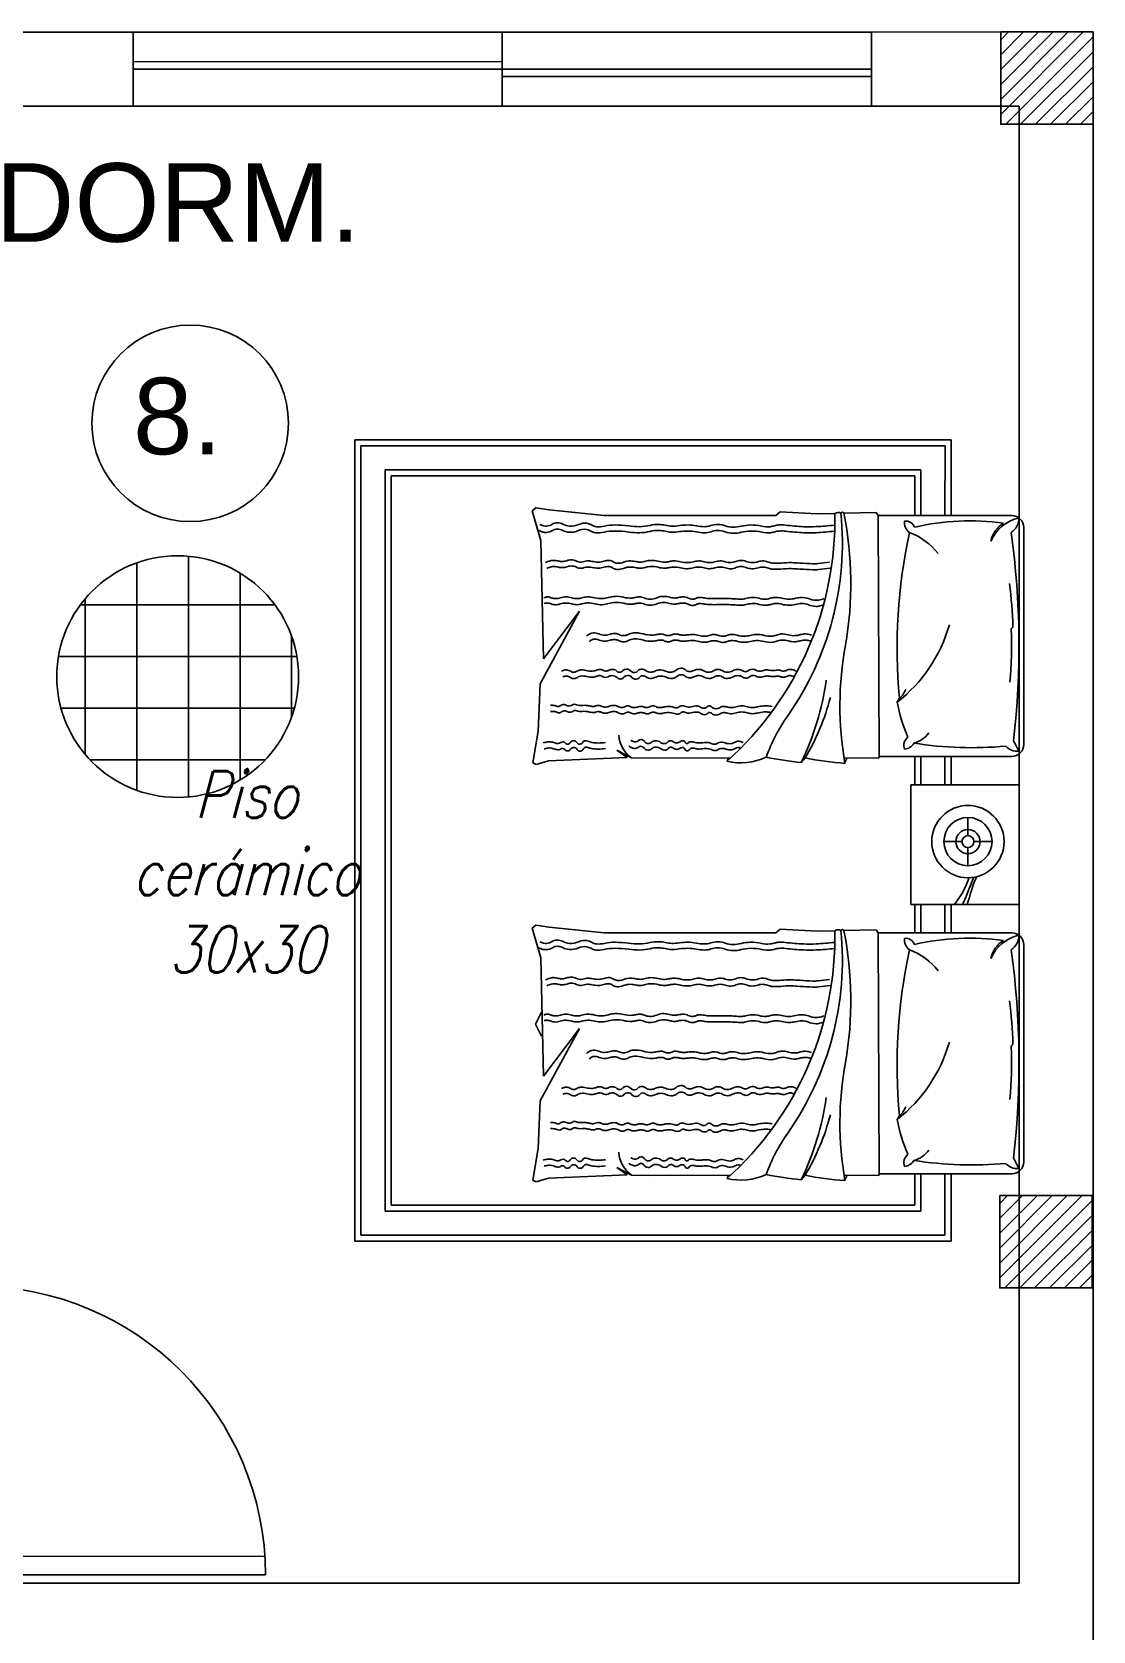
# Model space of a CAD drawing. Header units: millimetres. Extents: x 2444.3 to 2532.4, y 2068.2 to 2109.
# Drawn here: x 2469.774 to 2472.648, y 2094.009 to 2098.34 of the extents above; entities that cross this region are included whole.
import ezdxf

# ---------------------------------------------------------------- set-up
doc = ezdxf.new("R2010")
doc.units = ezdxf.units.MM
doc.linetypes.add('HIDDEN', pattern=[9.525, 6.35, -3.175])
doc.layers.get('0').update_dxf_attribs({"color": 4})
for name, color, linetype in [('artefactos', 7, 'Continuous'), ('columnas', 254, 'Continuous'), ('hº aº', 251, 'Continuous'), ('MOBILIARIO', 7, 'Continuous'), ('MOBILIARIO1', 7, 'Continuous'), ('MOBILIARIO2', 11, 'Continuous'), ('PROYECCION', 9, 'HIDDEN'), ('texto HºAº', 141, 'Continuous')]:
    doc.layers.add(name, color=color, linetype=linetype)
doc.styles.add('ROMANS2', font='Romans.shx', dxfattribs={"width": 0.8, "oblique": 15})
doc.styles.get("Standard").update_dxf_attribs({"font": 'arial.ttf'})

# ---------------------------------------------------------------- blocks, each defined once
blk = doc.blocks.new('CAMA01')
at = {"layer": 'MOBILIARIO1'}
for p, q in [((-0.9, 0), (0, 0)), ((-0.95, -0.05), (-0.95, -0.6044)), ((0.05, -0.05), (0.05, -0.6)), ((-0.95, -0.6044), (-0.9627, -0.613)), ((-0.9627, -0.613), (-0.9596, -0.7468)), ((-0.95, -0.6044), (0.0536, -0.6001)), ((0.0536, -0.6001), (0.057, -0.6031)), ((0.057, -0.6031), (0.0558, -0.7457)), ((-0.9588, -0.7836), (-0.9571, -0.8571)), ((-0.9571, -0.8571), (-0.965, -1.0107)), ((0.0558, -0.9077), (0.0748, -0.9239)), ((-0.965, -1.0107), (-0.95, -1.0287)), ((-0.95, -1.0287), (-0.95, -1.7409)), ((0.0554, -1.2158), (0.0566, -1.5502)), ((0.0566, -1.5502), (0.0556, -1.6277)), ((0.0234, -1.6893), (0.0556, -1.6277)), ((0.0547, -1.6456), (0.0234, -1.6893)), ((0.0684, -1.9721), (0.0547, -1.6456)), ((-0.95, -1.7409), (-0.9735, -1.9697)), ((-0.5524, -1.8433), (-0.2521, -2.0074)), ((-0.3546, -1.9933), (-0.5524, -1.8433)), ((-0.9735, -1.9697), (-0.9818, -2.0248)), ((0.0832, -2.0228), (0.0684, -1.9721)), ((-0.9818, -2.0248), (-0.9693, -2.0402)), ((-0.9693, -2.0402), (-0.8459, -2.004)), ((-0.8459, -2.004), (-0.3546, -1.9933)), ((-0.2521, -2.0074), (-0.0553, -2.0154)), ((-0.0553, -2.0154), (0.077, -2.0376)), ((0.077, -2.0376), (0.0832, -2.0228))]:
    blk.add_line(p, q, dxfattribs=at)
for centre, radius, start, end in [((-0.9, -0.05), 0.05, 90, 180), ((-0.938, -0.0891), 0.0687, 32.33514, 91.40227), ((-0.7804, 0.0141), 0.1629, 192.20076, 247.36037), ((-0.4103, -3.4309), 3.4111, 83.34751, 97.91356), ((0.1005, -0.223), 0.2141, 109.65376, 122.68859), ((0, -0.05), 0.05, 0, 90), ((-0.0374, -0.0256), 0.066, 312.46226, 3.64045), ((0.0976, -0.2228), 1.0254, 172.24735, 193.0029), ((-0.8191, -0.021), 0.1178, 212.64341, 258.24192), ((-1.5138, -0.2148), 1.5274, 350.91915, 5.28005), ((-0.889, -0.4896), 0.0381, 108.98084, 187.57807), ((-0.0299, -0.4991), 0.0497, 4.68356, 60.58782), ((-0.9192, -0.448), 0.0472, 260.65665, 326.38094), ((-0.3983, 1.7565), 2.282, 257.81894, 275.19927), ((-0.2563, -0.5673), 0.0826, 38.2941, 70.05549), ((-0.2618, -0.6659), 0.1655, 58.5661, 64.86862), ((-0.2739, 0.056), 0.5891, 279.61407, 294.3372), ((0.0048, -0.4506), 0.0469, 219.94286, 288.39364), ((-0.6675, -2.1888), 1.4713, 80, 101.45136), ((-0.9573, -0.7526), 0.00627, 112.10117, 250.53486), ((-0.9399, -0.7706), 0.0229, 148.13053, 214.5055), ((-0.8378, -2.0061), 1.2535, 55, 95.56453), ((-0.9341, -2.1317), 1.3483, 41.85943, 91.05009), ((-0.1612, 0.6167), 1.3796, 259.52328, 280.01254), ((-1.2064, -0.6493), 1.2884, 348.43222, 355.87924), ((0.0879, -0.6878), 0.0548, 234.34392, 260.3637), ((-1.2081, -0.8054), 1.2884, 348.19708, 354.72555), ((0.3093, -0.3678), 0.7465, 235, 249.91987), ((-0.1826, -1.176), 0.2588, 347.52539, 24.44013), ((0.0589, -1.246), 0.0179, 51.33875, 101.19259)]:
    blk.add_arc(centre, radius, start, end, dxfattribs=at)
at = {"layer": 'MOBILIARIO2'}
for points in [[(-0.9102, -0.7836, -0.016109), (-0.9038, -0.8611, -0.024073), (-0.9037, -0.9132, -0.018694), (-0.9101, -0.9895, 0.050065), (-0.9107, -1.0181, 0.056677), (-0.9075, -1.0348, -0.051657), (-0.9037, -1.053, -0.081685), (-0.906, -1.0885, 0.062491), (-0.9107, -1.1346, 0.055675), (-0.9056, -1.1725, -0.061502), (-0.9014, -1.2068, -0.093427), (-0.9074, -1.2389, 0.097168), (-0.913, -1.2698, 0.07769), (-0.9081, -1.2984, -0.081942), (-0.9037, -1.3257, -0.05009), (-0.9072, -1.3593, 0.049651), (-0.9107, -1.3933, 0.038952), (-0.9081, -1.429, -0.043857), (-0.906, -1.4609, -0.052705), (-0.9095, -1.4875, 0.052187), (-0.913, -1.5145, 0.065973), (-0.9092, -1.5507, -0.055408), (-0.9037, -1.5937, -0.038659), (-0.9066, -1.6404, 0.032291), (-0.9107, -1.6962, 0.056883), (-0.9062, -1.7392, -0.072358), (-0.9037, -1.7731, -0.122992), (-0.9096, -1.7912, 0.101053), (-0.9177, -1.8127, 0.148742), (-0.9131, -1.8463, -0.127539), (-0.906, -1.885, -0.105457), (-0.9141, -1.9127, 0.125573), (-0.92, -1.9363, 0.14575), (-0.9136, -1.9576, -0.134347), (-0.906, -1.9805, -0.073839), (-0.9072, -1.9926, -0.052428), (-0.913, -2.0085)], [(-0.8851, -0.7843, -0.016212), (-0.8788, -0.8614, -0.024132), (-0.8787, -0.9134, -0.018479), (-0.8849, -0.9883, 0.049503), (-0.8855, -1.0164, 0.057233), (-0.8823, -1.0332, -0.051743), (-0.8785, -1.0516, -0.081718), (-0.8808, -1.0874, 0.062376), (-0.8856, -1.1341, 0.056016), (-0.8804, -1.1727, -0.062225), (-0.8761, -1.2075, -0.092827), (-0.8821, -1.2395, 0.097273), (-0.8877, -1.27, 0.077058), (-0.8829, -1.2981, -0.080968), (-0.8785, -1.3249, -0.051015), (-0.882, -1.359, 0.050139), (-0.8856, -1.3937, 0.038829), (-0.883, -1.4298, -0.044073), (-0.8809, -1.4616, -0.05256), (-0.8844, -1.4881, 0.051882), (-0.8879, -1.5146, 0.065917), (-0.8841, -1.5504, -0.055177), (-0.8786, -1.5931, -0.038645), (-0.8814, -1.6395, 0.03175), (-0.8856, -1.6959, 0.05817), (-0.8809, -1.7411, -0.074982), (-0.8783, -1.7763, -0.120388), (-0.8842, -1.7941, 0.099922), (-0.892, -1.8151, 0.1495), (-0.8874, -1.8483, -0.128684), (-0.8805, -1.8863, -0.103936), (-0.8883, -1.913, 0.123542), (-0.894, -1.9357, 0.142951), (-0.888, -1.9562, -0.122441), (-0.8801, -1.9797, -0.081719), (-0.8813, -1.9951, -0.060139), (-0.8888, -2.0146)], [(-0.7568, -0.806, -0.016834), (-0.7505, -0.8528, -0.034468), (-0.7498, -0.8759, -0.00922), (-0.7529, -0.9296, 0.014186), (-0.7545, -0.9645, 0.027864), (-0.7529, -1.0059, -0.034884), (-0.7522, -1.0391, -0.087457), (-0.7563, -1.0577, 0.077501), (-0.7615, -1.0787, 0.10571), (-0.7586, -1.1012, -0.089665), (-0.7545, -1.1276, -0.091876), (-0.7595, -1.1519, 0.100294), (-0.7638, -1.1742, 0.104219), (-0.7591, -1.1952, -0.103855), (-0.7545, -1.2162, -0.085768), (-0.7581, -1.2386, 0.088421), (-0.7615, -1.2604, 0.073045), (-0.7578, -1.2818, -0.076066), (-0.7545, -1.3024, -0.079828), (-0.758, -1.3257, 0.07972), (-0.7615, -1.349, 0.069238), (-0.758, -1.3722, -0.06864), (-0.7545, -1.3956, -0.070898), (-0.7582, -1.4245, 0.075702), (-0.7615, -1.4515, 0.045986), (-0.7592, -1.47, -0.045091), (-0.7568, -1.4888, -0.076769), (-0.7602, -1.5177, 0.075317), (-0.7638, -1.5471, 0.065696), (-0.7601, -1.5699, -0.069765), (-0.7568, -1.5914, -0.058047), (-0.7586, -1.6087, 0.04517), (-0.7615, -1.631, 0.107598), (-0.7563, -1.6603, -0.119304), (-0.7522, -1.6869, -0.134303), (-0.7583, -1.7037, 0.142887), (-0.7638, -1.7195, 0.094042), (-0.7608, -1.7414, -0.082548), (-0.7568, -1.7661, -0.054703), (-0.7598, -1.7925, 0.071659), (-0.7615, -1.8127, 0.065726), (-0.7593, -1.8241, -0.062051), (-0.7568, -1.836, -0.141652), (-0.761, -1.856, 0.127606), (-0.7661, -1.878, 0.082372), (-0.7626, -1.8967, -0.083239), (-0.7591, -1.9153, -0.067193), (-0.7609, -1.9306, 0.05209), (-0.7638, -1.9502, 0.075758), (-0.7622, -1.9646, 0.049851), (-0.7545, -1.9852)], [(-0.7319, -0.8035, -0.016995), (-0.7255, -0.8515, -0.034524), (-0.7248, -0.8753, -0.009087), (-0.7278, -0.9296, 0.014008), (-0.7295, -0.9647, 0.028389), (-0.7278, -1.0078, -0.036216), (-0.7271, -1.0416, -0.085799), (-0.7311, -1.0596, 0.076158), (-0.7361, -1.0798, 0.106727), (-0.7333, -1.1021, -0.090343), (-0.7291, -1.1283, -0.091358), (-0.7341, -1.1521, 0.099809), (-0.7383, -1.1739, 0.104145), (-0.7337, -1.1946, -0.103071), (-0.729, -1.2154, -0.086935), (-0.7327, -1.2381, 0.089287), (-0.7362, -1.2603, 0.072441), (-0.7325, -1.2817, -0.075683), (-0.7292, -1.3022, -0.080097), (-0.7327, -1.3256, 0.080136), (-0.7362, -1.349, 0.068821), (-0.7328, -1.372, -0.06822), (-0.7292, -1.3953, -0.07127), (-0.733, -1.4243, 0.075969), (-0.7363, -1.4515, 0.045868), (-0.734, -1.47, -0.045154), (-0.7316, -1.4888, -0.076598), (-0.735, -1.5174, 0.075113), (-0.7386, -1.5466, 0.065882), (-0.7349, -1.5694, -0.069876), (-0.7316, -1.5909, -0.057507), (-0.7333, -1.608, 0.043911), (-0.7362, -1.6304, 0.109441), (-0.7307, -1.6613, -0.121849), (-0.7264, -1.6892, -0.133121), (-0.7327, -1.7062, 0.145487), (-0.7382, -1.722, 0.09027), (-0.7353, -1.7425, -0.08023), (-0.7316, -1.7655, -0.055518), (-0.7345, -1.7911, 0.070221), (-0.7362, -1.8115, 0.068505), (-0.7339, -1.8236, -0.064708), (-0.7313, -1.8363, -0.140191), (-0.7355, -1.8565, 0.1283), (-0.7406, -1.8784, 0.081106), (-0.7372, -1.8967, -0.082764), (-0.7338, -1.9146, -0.06863), (-0.7357, -1.9299, 0.055684), (-0.7384, -1.9486, 0.073555), (-0.737, -1.9608, 0.046852), (-0.7303, -1.9787)], [(-0.6052, -0.8293, -0.036577), (-0.5992, -0.8499, -0.065257), (-0.5983, -0.8619, -0.081239), (-0.605, -0.8935, 0.09673), (-0.6099, -0.9202, 0.059687), (-0.6063, -0.9473, -0.061201), (-0.6029, -0.9738, -0.068087), (-0.607, -1.0051, 0.079475), (-0.6099, -1.0321, 0.066482), (-0.6065, -1.0505, -0.06511), (-0.6029, -1.0694, -0.088365), (-0.6064, -1.0985, 0.088514), (-0.6099, -1.1276, 0.053898), (-0.6055, -1.1542, -0.072445), (-0.6029, -1.1742, -0.014703), (-0.604, -1.1975, 0.01338), (-0.6052, -1.2232, 0.011057), (-0.6052, -1.2628, -0.009921), (-0.6052, -1.3024, -0.044454), (-0.6078, -1.3255, 0.048377), (-0.6099, -1.3467, 0.125065), (-0.607, -1.3585, -0.104774), (-0.6029, -1.3723, -0.140323), (-0.607, -1.3922, 0.125005), (-0.6122, -1.4142, 0.059733), (-0.6098, -1.4321, -0.062195), (-0.6076, -1.4492, -0.076384), (-0.6106, -1.4699, 0.06684), (-0.6146, -1.4935, 0.115189), (-0.6088, -1.5226, -0.114961), (-0.6029, -1.5517, -0.097223), (-0.6084, -1.5757, 0.116527), (-0.6122, -1.596, 0.051779), (-0.6101, -1.6106, -0.047812), (-0.6076, -1.6263, -0.078489), (-0.6108, -1.6604, 0.074508), (-0.6146, -1.6962, 0.064682), (-0.6098, -1.7234, -0.066772), (-0.6052, -1.7498, -0.076034), (-0.6087, -1.7801, 0.075656), (-0.6122, -1.8104, 0.063602), (-0.6084, -1.8336, -0.070388), (-0.6052, -1.8547, -0.079082), (-0.6084, -1.8758, 0.071502), (-0.6122, -1.899, 0.088099), (-0.6085, -1.923, -0.094007), (-0.6052, -1.9456, -0.091812), (-0.6088, -1.9608, 0.09253), (-0.6122, -1.9759, 0.064978), (-0.6117, -1.9817, 0.037379), (-0.6088, -1.9914)], [(-0.5793, -0.8309, -0.034849), (-0.5737, -0.8506, -0.063486), (-0.5727, -0.8618, -0.084403), (-0.5795, -0.8936, 0.098788), (-0.5846, -0.9211, 0.058591), (-0.581, -0.9478, -0.060695), (-0.5777, -0.9737, -0.068148), (-0.5817, -1.0046, 0.079202), (-0.5846, -1.0312, 0.06675), (-0.5812, -1.0496, -0.064998), (-0.5776, -1.0685, -0.088664), (-0.5812, -1.0979, 0.08935), (-0.5847, -1.1272, 0.053061), (-0.5803, -1.1534, -0.071644), (-0.5778, -1.1729, -0.015298), (-0.5789, -1.1969, 0.013681), (-0.5802, -1.2238, 0.010889), (-0.5802, -1.2637, -0.010649), (-0.5802, -1.3037, -0.042768), (-0.5825, -1.3246, 0.044654), (-0.5846, -1.3446, 0.128784), (-0.5815, -1.357, -0.106491), (-0.5772, -1.3717, -0.140372), (-0.5815, -1.3925, 0.126736), (-0.5869, -1.4153, 0.057828), (-0.5845, -1.4329, -0.061442), (-0.5823, -1.4495, -0.076141), (-0.5853, -1.4697, 0.065916), (-0.5892, -1.493, 0.116085), (-0.5833, -1.5223, -0.115201), (-0.5774, -1.5519, -0.097759), (-0.583, -1.5763, 0.118144), (-0.5868, -1.5967, 0.049819), (-0.5847, -1.6107, -0.04634), (-0.5824, -1.6256, -0.079345), (-0.5856, -1.6594, 0.074617), (-0.5894, -1.6953, 0.064869), (-0.5846, -1.7226, -0.066843), (-0.58, -1.7491, -0.075858), (-0.5835, -1.7794, 0.075529), (-0.587, -1.8099, 0.063913), (-0.5831, -1.8334, -0.070745), (-0.5799, -1.8547, -0.078628), (-0.5831, -1.8758, 0.070918), (-0.5869, -1.8991, 0.091738), (-0.5829, -1.9243, -0.104246), (-0.5798, -1.9466, -0.077322), (-0.5833, -1.9618, 0.076658), (-0.5869, -1.9771, 0.044784), (-0.5868, -1.9819, 0.024817), (-0.5855, -1.9905)], [(-0.4537, -0.8806, 0.03776), (-0.458, -0.8992, 0.061868), (-0.4583, -0.9109, 0.048595), (-0.4545, -0.9307, -0.055091), (-0.4514, -0.9482, -0.095626), (-0.455, -0.9777, 0.098357), (-0.4583, -1.0064, 0.076409), (-0.4537, -1.0263, -0.077038), (-0.449, -1.046, -0.089345), (-0.4522, -1.0777, 0.084057), (-0.456, -1.1113, 0.04749), (-0.4524, -1.135, -0.04929), (-0.449, -1.1579, -0.087499), (-0.4528, -1.1881, 0.094197), (-0.456, -1.2162, 0.078357), (-0.4523, -1.2317, -0.083223), (-0.449, -1.2465, -0.112249), (-0.4523, -1.2657, 0.105279), (-0.456, -1.2861, 0.082664), (-0.4522, -1.3056, -0.090946), (-0.449, -1.3234, -0.067901), (-0.4524, -1.3475, 0.066074), (-0.456, -1.3723, 0.035048), (-0.4547, -1.3941, -0.037877), (-0.4537, -1.4142, -0.060523), (-0.4561, -1.4308, 0.062605), (-0.4583, -1.4469, 0.127512), (-0.455, -1.4605, -0.121277), (-0.4514, -1.4748, -0.117111), (-0.4547, -1.4898, 0.113611), (-0.4583, -1.5051, 0.059143), (-0.4567, -1.5199, -0.043052), (-0.4537, -1.5401, -0.089599), (-0.4584, -1.58, 0.091053), (-0.463, -1.6193, 0.111622), (-0.4564, -1.6418, -0.130391), (-0.4514, -1.6613, -0.12494), (-0.4559, -1.6785, 0.120889), (-0.4607, -1.6962, 0.086695), (-0.4578, -1.7153, -0.071647), (-0.4537, -1.7382, -0.113093), (-0.4584, -1.7628, 0.114265), (-0.463, -1.7871, 0.106276), (-0.4601, -1.7985, 0.062305), (-0.449, -1.8151)], [(-0.429, -0.8844, 0.034858), (-0.4327, -0.9007, 0.059461), (-0.433, -0.9105, 0.052316), (-0.4293, -0.9296, -0.056386), (-0.4261, -0.9473, -0.095596), (-0.4297, -0.9765, 0.098171), (-0.433, -1.005, 0.07636), (-0.4284, -1.0247, -0.076506), (-0.4237, -1.0445, -0.090069), (-0.427, -1.0766, 0.084543), (-0.4308, -1.1108, 0.047364), (-0.4272, -1.1347, -0.049676), (-0.4238, -1.1575, -0.08659), (-0.4275, -1.1871, 0.092747), (-0.4307, -1.2148, 0.079795), (-0.4269, -1.2307, -0.084031), (-0.4235, -1.2458, -0.112191), (-0.4268, -1.2653, 0.106013), (-0.4306, -1.2859, 0.081403), (-0.4268, -1.3052, -0.089338), (-0.4237, -1.3228, -0.069417), (-0.4272, -1.3477, 0.067062), (-0.4309, -1.3734, 0.034899), (-0.4296, -1.3955, -0.039008), (-0.4286, -1.4153, -0.057667), (-0.4307, -1.4304, 0.058816), (-0.4329, -1.4456, 0.130991), (-0.4295, -1.4596, -0.122045), (-0.4256, -1.4746, -0.11844), (-0.4292, -1.4903, 0.116548), (-0.433, -1.5063, 0.056461), (-0.4313, -1.5207, -0.041981), (-0.4285, -1.5399, -0.089156), (-0.433, -1.5785, 0.08877), (-0.4376, -1.6174, 0.114233), (-0.4307, -1.6406, -0.131551), (-0.4254, -1.6611, -0.125542), (-0.4302, -1.6791, 0.123278), (-0.4351, -1.6974, 0.085156), (-0.4322, -1.7164, -0.073009), (-0.4283, -1.7385, -0.115535), (-0.433, -1.762, 0.127329), (-0.4369, -1.7835, 0.096991), (-0.4347, -1.7914, 0.053351), (-0.4267, -1.8039)], [(-0.3044, -0.9458, 0.052853), (-0.3101, -0.9582, 0.082349), (-0.3114, -0.9668, 0.113365), (-0.3072, -0.9845, -0.137167), (-0.3044, -0.9994, -0.079599), (-0.3075, -1.0116, 0.112443), (-0.3091, -1.0204, 0.045995), (-0.3081, -1.028, -0.039568), (-0.3068, -1.0367, -0.069784), (-0.308, -1.0547, 0.073829), (-0.3091, -1.0717, 0.067952), (-0.3074, -1.0794, -0.047112), (-0.3044, -1.0903, -0.170036), (-0.3081, -1.1115, 0.173788), (-0.3114, -1.1323, 0.142872), (-0.3067, -1.1417, -0.145458), (-0.3021, -1.1509, -0.195397), (-0.3055, -1.1665, 0.151851), (-0.3114, -1.1859, 0.126712), (-0.3057, -1.2078, -0.124684), (-0.2998, -1.2301, -0.150491), (-0.3063, -1.2521, 0.168102), (-0.3114, -1.2721, 0.13967), (-0.306, -1.2868, -0.13006), (-0.2998, -1.3024, -0.169436), (-0.3054, -1.3276, 0.163629), (-0.3114, -1.3537, 0.104575), (-0.3066, -1.3691, -0.109696), (-0.3021, -1.384, -0.20768), (-0.3089, -1.4036, 0.202622), (-0.3161, -1.4236, 0.1762), (-0.3083, -1.4419, -0.167885), (-0.2998, -1.4609, -0.137817), (-0.3047, -1.487, 0.14417), (-0.3091, -1.5121, 0.079258), (-0.3048, -1.5277, -0.072052), (-0.2998, -1.5447, -0.215179), (-0.3075, -1.5715, 0.272703), (-0.3114, -1.5937, 0.157232), (-0.3062, -1.6003, -0.133932), (-0.2998, -1.6077, -0.346503), (-0.3051, -1.6317, 0.328416), (-0.3114, -1.6566, 0.136915), (-0.3045, -1.6656, -0.179847), (-0.2998, -1.6729, -0.252619), (-0.3044, -1.6892, 0.209461), (-0.3114, -1.7079, 0.111259), (-0.307, -1.7236, -0.146381), (-0.3044, -1.7358, -0.125668), (-0.3083, -1.7468, 0.139354), (-0.3114, -1.7568, 0.105558), (-0.3089, -1.7708, -0.077694), (-0.3044, -1.7894, -0.090317), (-0.3072, -1.8164, 0.100764), (-0.3091, -1.8407, 0.12001), (-0.3041, -1.854, -0.131665), (-0.2998, -1.8663, -0.170535), (-0.3035, -1.8801, 0.13714), (-0.3091, -1.8966, 0.068639), (-0.3083, -1.9059, 0.052035), (-0.3044, -1.9176)], [(-0.2807, -0.9537, 0.042607), (-0.2845, -0.9626, 0.071397), (-0.2856, -0.9682, 0.129838), (-0.2819, -0.9845, -0.140626), (-0.2789, -0.9995, -0.083982), (-0.282, -1.0122, 0.117812), (-0.2837, -1.0214, 0.041239), (-0.2828, -1.0282, -0.036686), (-0.2817, -1.0358, -0.06988), (-0.2828, -1.0526, 0.071878), (-0.2839, -1.0694, 0.072269), (-0.282, -1.0778, -0.05165), (-0.2789, -1.0893, -0.163828), (-0.2822, -1.1089, 0.164309), (-0.2854, -1.1284, 0.150844), (-0.2806, -1.1382, -0.147278), (-0.2755, -1.1482, -0.197862), (-0.2792, -1.1652, 0.156121), (-0.2856, -1.1859, 0.123696), (-0.2797, -1.2083, -0.125417), (-0.2739, -1.2303, -0.148173), (-0.2802, -1.2516, 0.166473), (-0.2851, -1.2708, 0.139796), (-0.2798, -1.2851, -0.128151), (-0.2737, -1.3005, -0.171039), (-0.2793, -1.326, 0.162775), (-0.2856, -1.3527, 0.107698), (-0.2804, -1.3691, -0.115196), (-0.2758, -1.3845, -0.202947), (-0.2825, -1.4035, 0.202257), (-0.2892, -1.4226, 0.173028), (-0.282, -1.4397, -0.162077), (-0.2738, -1.4578, -0.143302), (-0.2788, -1.4846, 0.146514), (-0.2835, -1.5109, 0.08083), (-0.2788, -1.5272, -0.077891), (-0.2739, -1.5442, -0.205436), (-0.2807, -1.5677, 0.258943), (-0.2842, -1.5873, 0.167371), (-0.2792, -1.5938, -0.135353), (-0.2726, -1.6013, -0.347128), (-0.2779, -1.6258, 0.32569), (-0.2845, -1.6513, 0.138368), (-0.2773, -1.6608, -0.174678), (-0.272, -1.6687, -0.262199), (-0.2774, -1.6875, 0.218741), (-0.2854, -1.7089, 0.1036), (-0.2809, -1.7249, -0.142377), (-0.2784, -1.7368, -0.128588), (-0.2824, -1.7481, 0.145504), (-0.2856, -1.7582, 0.099417), (-0.2832, -1.7711, -0.074367), (-0.2792, -1.7879, -0.090334), (-0.2817, -1.8134, 0.095924), (-0.2837, -1.8374, 0.126634), (-0.2782, -1.852, -0.136356), (-0.2734, -1.8657, -0.176248), (-0.2778, -1.881, 0.158824), (-0.2833, -1.8977, 0.054695), (-0.2826, -1.9039, 0.039328), (-0.28, -1.9122)], [(-0.1575, -1.0437, 0.02297), (-0.16, -1.0655, 0.03842), (-0.1599, -1.0787, 0.038008), (-0.1554, -1.1062, -0.055193), (-0.1529, -1.1253, -0.083604), (-0.156, -1.1464, 0.075661), (-0.1599, -1.1696, 0.084309), (-0.1561, -1.1937, -0.09066), (-0.1529, -1.2162, -0.067099), (-0.155, -1.2283, 0.059889), (-0.1575, -1.2418, 0.149337), (-0.1534, -1.2595, -0.134073), (-0.1482, -1.2791, -0.21438), (-0.155, -1.2939, 0.253882), (-0.1599, -1.307, 0.189759), (-0.1552, -1.3152, -0.18789), (-0.1505, -1.3234, -0.191242), (-0.1547, -1.3413, 0.174445), (-0.1599, -1.3606, 0.047645), (-0.1575, -1.3735, -0.048038), (-0.1552, -1.3863, -0.123722), (-0.1587, -1.4076, 0.169091), (-0.1599, -1.4236, 0.141473), (-0.1563, -1.4294, -0.143521), (-0.1529, -1.4352, -0.155534), (-0.1538, -1.4526, 0.107396), (-0.1575, -1.4772, 0.042577), (-0.1549, -1.4949, -0.050748), (-0.1529, -1.5098, -0.129685), (-0.1568, -1.527, 0.145893), (-0.1599, -1.5424, 0.134999), (-0.1563, -1.5519, -0.139913), (-0.1529, -1.5611, -0.114007), (-0.1549, -1.5742, 0.10043), (-0.1575, -1.589, 0.069927), (-0.1553, -1.6027, -0.066719), (-0.1529, -1.617, -0.140231), (-0.1568, -1.633, 0.158227), (-0.1599, -1.6473, 0.144948), (-0.1566, -1.6552, -0.133495), (-0.1529, -1.6636, -0.180577), (-0.1564, -1.6805, 0.144963), (-0.1622, -1.7009, 0.094523), (-0.1581, -1.7209, -0.110663), (-0.1552, -1.7382, -0.10701), (-0.1593, -1.7534, 0.129666), (-0.1622, -1.7661, 0.099091), (-0.1595, -1.7774, -0.116601), (-0.1575, -1.7871, -0.058417), (-0.1597, -1.8017, 0.05454), (-0.1622, -1.8174, 0.023755), (-0.1622, -1.8302, -0.022115), (-0.1622, -1.843, -0.082226), (-0.1648, -1.8554, 0.093862), (-0.1669, -1.8663, 0.171583), (-0.1644, -1.8732, -0.116919), (-0.1599, -1.8827, -0.185126), (-0.1624, -1.8993, 0.193604), (-0.1645, -1.9153, 0.131355), (-0.1601, -1.9233, -0.188426), (-0.1575, -1.9293, -0.095469), (-0.1591, -1.9389, 0.066793), (-0.1622, -1.9526, 0.021913), (-0.1624, -1.9575, 0.016222), (-0.1622, -1.9642)], [(-0.1327, -1.0474, 0.020778), (-0.1348, -1.0666, 0.036491), (-0.1348, -1.0776, 0.041461), (-0.1302, -1.1052, -0.057174), (-0.1276, -1.1254, -0.082873), (-0.1308, -1.1465, 0.075265), (-0.1346, -1.1697, 0.085019), (-0.1307, -1.194, -0.092379), (-0.1275, -1.2166, -0.064068), (-0.1295, -1.2279, 0.055503), (-0.132, -1.241, 0.157835), (-0.1273, -1.2605, -0.148846), (-0.122, -1.2811, -0.199592), (-0.128, -1.2941, 0.247082), (-0.1321, -1.3053, 0.184593), (-0.1282, -1.3123, -0.169439), (-0.1239, -1.3197, -0.211187), (-0.1282, -1.3394, 0.185054), (-0.1343, -1.3615, 0.043562), (-0.132, -1.3741, -0.048148), (-0.1299, -1.3856, -0.119615), (-0.1329, -1.4041, 0.160888), (-0.134, -1.4181, 0.146532), (-0.1307, -1.4237, -0.137743), (-0.1271, -1.4296, -0.163825), (-0.1281, -1.4489, 0.111152), (-0.1323, -1.4768, 0.041886), (-0.1294, -1.4958, -0.053628), (-0.1275, -1.5107, -0.124743), (-0.1311, -1.5264, 0.141323), (-0.1339, -1.5405, 0.136283), (-0.1305, -1.5495, -0.135036), (-0.1271, -1.5586, -0.120412), (-0.1292, -1.5727, 0.104043), (-0.1322, -1.589, 0.069722), (-0.1298, -1.6035, -0.070787), (-0.1274, -1.6178, -0.133062), (-0.1309, -1.6321, 0.149023), (-0.1337, -1.6449, 0.15104), (-0.1305, -1.6527, -0.132016), (-0.1266, -1.6615, -0.185288), (-0.1304, -1.6797, 0.149156), (-0.1366, -1.7016, 0.091592), (-0.1325, -1.7219, -0.1101), (-0.1296, -1.7389, -0.106833), (-0.1337, -1.754, 0.131118), (-0.1365, -1.7665, 0.095868), (-0.134, -1.7771, -0.111479), (-0.1321, -1.7863, -0.063175), (-0.1344, -1.8019, 0.056761), (-0.1372, -1.8193, 0.023768), (-0.1372, -1.833, -0.026007), (-0.1372, -1.8455, -0.075167), (-0.1392, -1.855, 0.082422), (-0.1408, -1.8636, 0.180625), (-0.1386, -1.8701, -0.118245), (-0.1341, -1.8792, -0.184753), (-0.1365, -1.8954, 0.189898), (-0.1387, -1.9111, 0.133199), (-0.1342, -1.9193, -0.180236), (-0.1313, -1.9258, -0.10911), (-0.1334, -1.9382, 0.078712), (-0.1372, -1.955, 0.016438), (-0.1373, -1.9588, 0.011572), (-0.1372, -1.9642)], [(-0.0083, -1.1649, 0.063574), (-0.0128, -1.1784, 0.09229), (-0.013, -1.1882, 0.087813), (-0.0084, -1.2008, -0.084664), (-0.0036, -1.2138, -0.147947), (-0.0065, -1.2395, 0.164849), (-0.0083, -1.2628, 0.089821), (-0.0042, -1.2719, -0.116631), (-0.0013, -1.2791, -0.144447), (-0.0039, -1.2969, 0.116051), (-0.0083, -1.3187, 0.024537), (-0.0072, -1.3319, -0.021879), (-0.006, -1.3467, -0.09639), (-0.0095, -1.3697, 0.1367), (-0.0106, -1.3863, 0.212994), (-0.0074, -1.3908, -0.190175), (-0.0036, -1.3956, -0.394232), (-0.008, -1.4044, 0.296973), (-0.0153, -1.4142, 0.196588), (-0.0111, -1.4265, -0.177409), (-0.006, -1.4399, -0.181533), (-0.0112, -1.4546, 0.205507), (-0.0153, -1.4678, 0.192194), (-0.01, -1.4779, -0.172784), (-0.0036, -1.4888, -0.223273), (-0.0085, -1.5075, 0.193968), (-0.0153, -1.5284, 0.156888), (-0.009, -1.5442, -0.172543), (-0.0036, -1.5587, -0.267412), (-0.0124, -1.5742, 0.2882), (-0.02, -1.589, 0.1673), (-0.0153, -1.5995, -0.167614), (-0.0106, -1.61, -0.102415), (-0.0119, -1.6205, -0.090979), (-0.0176, -1.631)], [(0.0153, -1.1743, 0.043115), (0.0132, -1.1816, 0.071529), (0.0129, -1.1862, 0.117166), (0.0165, -1.1971, -0.092201), (0.0218, -1.2106, -0.148493), (0.0191, -1.2357, 0.162321), (0.0172, -1.2588, 0.092598), (0.0215, -1.2683, -0.115816), (0.0246, -1.2761, -0.147409), (0.0217, -1.2958, 0.11874), (0.0169, -1.3199, 0.02342), (0.018, -1.3335, -0.023767), (0.0191, -1.3471, -0.081841), (0.0169, -1.3642, 0.093108), (0.0154, -1.3793, 0.271365), (0.0204, -1.3865, -0.237724), (0.0266, -1.3943, -0.374349), (0.0205, -1.4054, 0.322203), (0.0124, -1.4172, 0.165022), (0.0164, -1.4283, -0.163895), (0.0205, -1.4395, -0.183927), (0.0158, -1.4529, 0.20204), (0.0119, -1.4653, 0.194979), (0.0169, -1.475, -0.16864), (0.0233, -1.4858, -0.227481), (0.0183, -1.5052, 0.192689), (0.0111, -1.5274, 0.162586), (0.0181, -1.5447, -0.18296), (0.0238, -1.5605, -0.259647), (0.015, -1.5758, 0.292915), (0.0079, -1.5901, 0.147396), (0.0116, -1.5989, -0.130485), (0.0161, -1.6087, -0.124764), (0.015, -1.6243, -0.11423), (0.0061, -1.6389)], [(-0.006, -1.9945, -0.043571), (-0.0102, -1.9773, -0.058781), (-0.0106, -1.9642, -0.074778), (-0.0063, -1.9458, 0.098243), (-0.0036, -1.9316, 0.160673), (-0.0073, -1.9209, -0.168807), (-0.0106, -1.9106, -0.235494), (-0.0066, -1.9029, 0.200169), (-0.0013, -1.8943, 0.310498), (-0.0071, -1.8822, -0.25744), (-0.0153, -1.8687, -0.272296), (-0.0076, -1.8543, 0.302876), (-0.0013, -1.8407, 0.245567), (-0.0095, -1.8297, -0.301104), (-0.0153, -1.8197, -0.076708), (-0.0131, -1.8092, 0.045391), (-0.0083, -1.7918, 0.044442), (-0.0059, -1.7651, 0.040505), (-0.0083, -1.7358)], [(0.0187, -1.9907, -0.038395), (0.0153, -1.9758, -0.053841), (0.0148, -1.965, -0.086675), (0.0195, -1.9453, 0.114917), (0.0222, -1.9302, 0.136679), (0.0194, -1.9218, -0.135819), (0.0166, -1.9133, -0.26772), (0.0211, -1.9045, 0.219941), (0.0273, -1.8946, 0.298949), (0.0212, -1.882, -0.252587), (0.0129, -1.8682, -0.270993), (0.0208, -1.8532, 0.294092), (0.0275, -1.8389, 0.262376), (0.0181, -1.8263, -0.328686), (0.0116, -1.8151, -0.053331), (0.0134, -1.8073, 0.033048), (0.0167, -1.7948, 0.048678), (0.0195, -1.7664, 0.045374), (0.0167, -1.7358)]]:
    blk.add_lwpolyline(points, format="xyb", dxfattribs=at)
for centre, radius, start, end in [((-0.4389, -1.7864), 1.7422, 91.63252, 97.54803), ((-0.5923, -0.2027), 0.1889, 52.79204, 56.69515), ((-0.4115, -1.7932), 1.7422, 84.9412, 92.19029), ((-0.6706, -0.9127), 0.6289, 38.07992, 73.87696), ((-0.6183, -0.5744), 0.2801, 128.45947, 159.02812), ((-0.1134, -0.4839), 0.1115, 14.54894, 54.23295), ((-0.4195, -1.936), 1.1264, 63.96855, 82.17799), ((-0.4288, -1.7137), 0.9406, 58.98171, 75.60457), ((-0.0452, -1.5578), 0.1226, 272.9287, 325.26019)]:
    blk.add_arc(centre, radius, start, end, dxfattribs=at)
blk = doc.blocks.new('CAMASSENC-1MESITA')
at = {"layer": 'MOBILIARIO1'}
for p, q in [((1.4313, -0.0191), (1.4313, -0.4691)), ((1.4313, -0.0191), (1.9288, -0.0191)), ((1.9288, -0.0191), (1.9288, -0.4691)), ((1.6674, -0.1316), (1.6674, -0.2066)), ((1.6424, -0.2316), (1.5674, -0.2316)), ((1.6674, -0.2566), (1.6674, -0.3316)), ((1.7674, -0.2316), (1.6924, -0.2316)), ((1.4313, -0.4691), (1.9288, -0.4691))]:
    blk.add_line(p, q, dxfattribs=at)
for radius in [0.15, 0.1, 0.05, 0.025]:
    blk.add_circle((1.6674, -0.2316), radius, dxfattribs=at)
at = {"layer": 'MOBILIARIO2'}
for p, q in [((0, -0.3017), (0.3141, -0.3017)), ((0, -0.3017), (0, -0.6044)), ((0.025, -0.3267), (0.3141, -0.3272)), ((0.025, -0.3267), (0.025, -0.6044)), ((1.3141, -0.3017), (1.4313, -0.3017)), ((1.3141, -0.327), (1.4313, -0.3272)), ((1.9288, -0.3017), (2.0459, -0.3017)), ((1.9288, -0.327), (2.0459, -0.3272)), ((3.0459, -0.3017), (3.3259, -0.3017)), ((3.0459, -0.327), (3.3009, -0.3274)), ((3.3009, -2.7506), (3.3009, -0.3274)), ((3.3259, -2.7756), (3.3259, -0.3017)), ((0.125, -0.4267), (0.3141, -0.4267)), ((0.125, -0.4267), (0.125, -0.6044)), ((0.15, -0.4517), (0.3141, -0.4517)), ((0.15, -0.4517), (0.15, -0.6044)), ((1.3141, -0.4267), (1.4313, -0.4267)), ((1.3141, -0.4517), (1.4313, -0.4517)), ((1.9288, -0.4267), (2.0459, -0.4267)), ((1.9288, -0.4517), (2.0459, -0.4517)), ((3.0459, -0.4267), (3.2009, -0.4267)), ((3.0459, -0.4517), (3.1759, -0.4517)), ((3.1759, -2.6256), (3.1759, -0.4517)), ((3.2009, -2.6506), (3.2009, -0.4267)), ((0, -2.7756), (0, -0.5756)), ((0.025, -2.7506), (0.025, -0.5756)), ((0.125, -2.6506), (0.125, -0.5756)), ((0.15, -2.6256), (0.15, -0.5756)), ((2.425, -2.0256), (2.375, -2.0006)), ((2.475, -2.0006), (2.425, -2.0256)), ((0.125, -2.6506), (3.2009, -2.6506)), ((0.15, -2.6256), (3.1759, -2.6256)), ((0, -2.7756), (3.3259, -2.7756)), ((0.025, -2.7506), (3.3009, -2.7506))]:
    blk.add_line(p, q, dxfattribs=at)
for points in [[(1.9288, -0.2353), (1.9184, -0.2317), (1.8994, -0.2256), (1.882, -0.2204), (1.8658, -0.2156), (1.8503, -0.2108), (1.8352, -0.2056), (1.82, -0.1995), (1.8132, -0.1965)], [(1.9288, -0.2538), (1.9226, -0.2508), (1.8953, -0.239), (1.8696, -0.2289), (1.8449, -0.2195), (1.8204, -0.21), (1.8155, -0.2079)], [(1.9288, -0.2876), (1.9152, -0.2774), (1.8837, -0.2572), (1.855, -0.2423), (1.828, -0.2311), (1.8173, -0.2274)]]:
    blk.add_lwpolyline(points, dxfattribs=at)
at = {"layer": 'PROYECCION', "rotation": 359.9999999999991}
for p in [(1.2641, 0), (2.9959, 0)]:
    blk.add_blockref('CAMA01', p, dxfattribs=at)

msp = doc.modelspace()

# ---------------------------------------------------------------- hatches: boundary and pattern name
at = {"layer": 'artefactos'}
h = msp.add_hatch(dxfattribs=at)
h.set_pattern_fill('NET', color=256, scale=0.044047, style=0)
h.set_pattern_definition([(0, (2372.44387, 1988.54626), (0, 0.13984799), []), (90, (2372.44387, 1988.54626), (-0.13984799, 9e-18), [])])
h.paths.add_polyline_path([(2470.496, 2096.5943, 1), (2469.8412, 2096.5943, 1)])
at = {"layer": 'hº aº'}
h = msp.add_hatch(dxfattribs=at)
h.set_pattern_fill('ANSI31', color=256, scale=0.009, style=0)
h.set_pattern_definition([(45, (1834.124868, 1665.900652), (-0.0202055763, 0.0202055763), [])])
h.paths.add_polyline_path([(2472.3979, 2098.3404), (2472.6479, 2098.3404), (2472.6479, 2098.0913), (2472.3979, 2098.0913)])
h = msp.add_hatch(dxfattribs=at)
h.set_pattern_fill('ANSI31', color=256, scale=0.009, style=0)
h.set_pattern_definition([(45, (1834.12227, 1662.748658), (-0.0202055763, 0.0202055763), [])])
h.paths.add_polyline_path([(2472.3953, 2095.1884), (2472.6453, 2095.1884), (2472.6453, 2094.9393), (2472.3953, 2094.9393)])

# ---------------------------------------------------------------- linework, layer by layer
at = {"color": 4}
for p, q in [((2469.707, 2098.3401), (2470.0478, 2098.3401)), ((2472.6479, 2098.3404), (2472.0478, 2098.3403)), ((2472.6479, 2098.3404), (2472.6479, 2090.7641)), ((2470.0479, 2098.1397), (2469.6479, 2098.1397)), ((2472.4479, 2098.1397), (2472.0479, 2098.1398)), ((2472.4479, 2098.1397), (2472.4479, 2094.1385)), ((2470.405, 2094.2112), (2469.6263, 2094.2118)), ((2469.6263, 2094.1608), (2470.4067, 2094.1607)), ((2472.4479, 2094.1385), (2469.6505, 2094.1385))]:
    msp.add_line(p, q, dxfattribs=at)
at = {"color": 102}
for p, q in [((2472.0478, 2098.3403), (2470.0478, 2098.3401)), ((2470.0479, 2098.1396), (2470.0478, 2098.3401)), ((2471.0479, 2098.1397), (2471.0478, 2098.3402)), ((2472.0479, 2098.1398), (2472.0478, 2098.3403)), ((2471.0479, 2098.26), (2470.0479, 2098.2599)), ((2472.0479, 2098.2401), (2470.0479, 2098.2399)), ((2472.0479, 2098.2201), (2471.0479, 2098.22)), ((2472.0479, 2098.1398), (2470.0479, 2098.1397))]:
    msp.add_line(p, q, dxfattribs=at)
at = {"color": 7}
msp.add_circle((2470.2026, 2097.2804), 0.2662, dxfattribs=at)
msp.add_arc((2469.6245, 2094.1604), 0.7822, 0.0267, 90, dxfattribs=at)
at = {"layer": 'artefactos'}
msp.add_circle((2470.1686, 2096.5943), 0.3274, dxfattribs=at)
at = {"layer": 'columnas'}
for points in [[(2472.3979, 2098.3404), (2472.6479, 2098.3404), (2472.6479, 2098.0904), (2472.3979, 2098.0904)], [(2472.3953, 2095.1884), (2472.6453, 2095.1884), (2472.6453, 2094.9384), (2472.3953, 2094.9384)]]:
    msp.add_lwpolyline(points, close=True, dxfattribs=at)

# ---------------------------------------------------------------- block references
at = {"layer": 'MOBILIARIO', "xscale": 0.6526893268287495, "yscale": 0.6526893268287495, "zscale": 0.6526893268287495, "rotation": 270}
msp.add_blockref('CAMASSENC-1MESITA', (2472.4603, 2097.2356), dxfattribs=at)

# ---------------------------------------------------------------- texts
at = {"color": 7, "attachment_point": 3}
for s, insert, char_height in [('{\\H5x;DORM.}', (2470.6646, 2097.9849), 0.042537), ('{\\H5x;8.}', (2470.2893, 2097.4038), 0.04145)]:
    msp.add_mtext_dynamic_manual_height_columns(s, width=6.187742, gutter_width=12.5, heights=[0], dxfattribs=dict(at, insert=insert, char_height=char_height))
at = {"layer": 'texto HºAº', "color": 7, "insert": (2470.354, 2096.0651), "char_height": 0.125847, "width": 0.006418, "attachment_point": 5, "style": 'ROMANS2'}
msp.add_mtext('Piso cerámico \\P30x30 ', dxfattribs=at)

doc.saveas('drawing.dxf')
